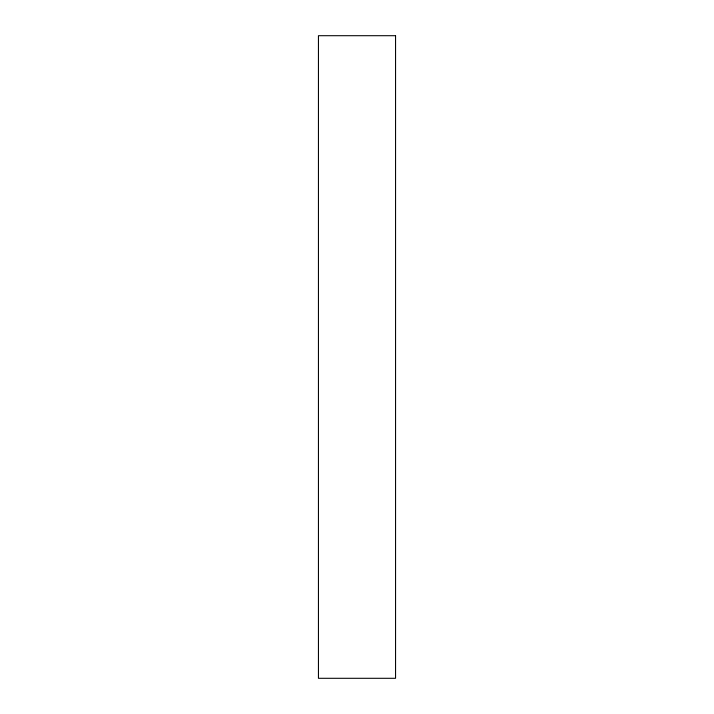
<?xml version="1.0" encoding="UTF-8"?>
<svg xmlns="http://www.w3.org/2000/svg" width="714" height="714" viewBox="0 0 714 714"><rect width="100%" height="100%" fill="white"/><g stroke="black" fill="none" stroke-linecap="round" stroke-linejoin="round"><path stroke-width="1.07" d="M395.556 35.7L318.444 35.7L318.444 678.3L395.556 678.3L395.556 35.7"/></g></svg>
